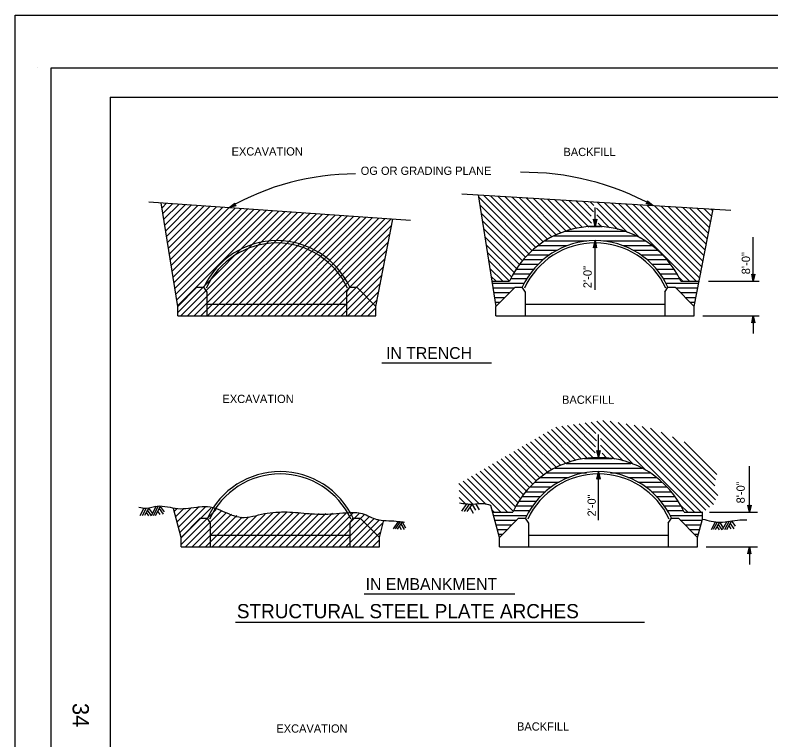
# Model space of a CAD drawing. Extents: x -894 to 866, y -476 to 714.
# Drawn here: x -894 to -254, y 100 to 714 of the extents above; entities that cross this region are included whole.
import ezdxf

# ---------------------------------------------------------------- set-up
doc = ezdxf.new("R2010")
doc.units = 0
for name, color, linetype in [('10 Sheet Format', 7, 'Continuous'), ('56 Stage 3 Anno', 7, 'Continuous'), ('57 Undefined', 7, 'Continuous'), ('59 Sndwall Anno', 7, 'Continuous'), ('60 Nongeo Data', 7, 'Continuous')]:
    doc.layers.add(name, color=color, linetype=linetype)

msp = doc.modelspace()

# ---------------------------------------------------------------- linework, layer by layer
at = {"layer": '10 Sheet Format'}
for p, q in [((-875.42, 668.97), (-875.42, 668.97)), ((-813.45, 643.96), (811.55, 643.96)), ((-813.45, 643.96), (-813.45, -406.04))]:
    msp.add_line(p, q, dxfattribs=at)
for points in [[(-894.04, 713.56), (865.96, 713.56), (865.96, -476.44), (-894.04, -476.44)], [(-863.43, 668.96), (836.57, 668.96), (836.57, -431.04), (-863.43, -431.04)], [(-863.43, 668.96), (836.57, 668.96), (836.57, -431.04), (-863.43, -431.04)]]:
    msp.add_lwpolyline(points, close=True, dxfattribs=at)
at = {"layer": '56 Stage 3 Anno'}
for p, q in [((-712.7, 550.54), (-707.96, 554.44)), ((-706.75, 552.06), (-712.7, 550.54)), ((-711.47, 551.17), (-708.01, 554.01)), ((-707.1, 552.28), (-711.47, 551.16)), ((-710.24, 551.79), (-708.01, 553.62)), ((-707.47, 552.49), (-710.24, 551.79)), ((-709.01, 552.41), (-708.05, 553.2)), ((-707.79, 552.72), (-709.01, 552.41)), ((-707.96, 554.44), (-708.07, 552.89)), ((-708.07, 552.89), (-706.75, 552.06)), ((-707.96, 554.44), (-707.96, 554.44)), ((-706.75, 552.06), (-706.75, 552.06)), ((-402.61, 534.69), (-402.61, 550.8)), ((-359.36, 554.04), (-358.03, 554.83)), ((-353.45, 552.36), (-359.36, 554.04)), ((-359.36, 554.04), (-359.36, 554.04)), ((-354.68, 553.02), (-358.99, 554.24)), ((-355.88, 553.67), (-358.66, 554.46)), ((-357.1, 554.33), (-358.29, 554.67)), ((-358.03, 554.83), (-358.1, 556.39)), ((-358.1, 556.39), (-358.1, 556.39)), ((-358.1, 556.39), (-353.45, 552.36)), ((-358.07, 555.97), (-354.66, 553.01)), ((-358.05, 555.15), (-357.1, 554.33)), ((-358.04, 555.54), (-355.88, 553.67)), ((-353.45, 552.36), (-353.45, 552.36)), ((-712.7, 550.54), (-712.7, 550.54)), ((-402.61, 534.69), (-403.94, 540.69)), ((-403.94, 540.69), (-403.94, 540.69)), ((-403.94, 540.69), (-402.61, 539.89)), ((-402.61, 536.08), (-403.58, 540.45)), ((-402.61, 537.45), (-403.23, 540.28)), ((-402.6, 538.83), (-402.87, 540.04)), ((-402.61, 539.89), (-401.27, 540.69)), ((-401.27, 540.69), (-402.61, 534.69)), ((-401.62, 540.47), (-402.61, 536.07)), ((-401.98, 540.24), (-402.61, 537.45)), ((-402.33, 540.06), (-402.6, 538.83)), ((-401.27, 540.69), (-401.27, 540.69)), ((-402.61, 534.69), (-402.61, 534.69)), ((-268.59, 488.23), (-268.59, 525.55)), ((-403.95, 516.6), (-402.61, 522.6)), ((-403.59, 516.82), (-402.61, 521.22)), ((-403.23, 517.05), (-402.61, 519.84)), ((-402.61, 480.89), (-402.61, 522.6)), ((-402.61, 522.6), (-402.61, 522.6)), ((-402.61, 522.6), (-401.28, 516.6)), ((-402.61, 519.84), (-401.98, 517.01)), ((-402.6, 521.21), (-401.64, 516.83)), ((-402.61, 517.4), (-403.95, 516.6)), ((-403.95, 516.6), (-403.95, 516.6)), ((-402.89, 517.23), (-402.61, 518.46)), ((-402.61, 518.46), (-402.34, 517.25)), ((-401.28, 516.6), (-402.61, 517.4)), ((-401.28, 516.6), (-401.28, 516.6)), ((-268.59, 488.23), (-269.92, 494.23)), ((-269.92, 494.23), (-269.92, 494.23)), ((-269.92, 494.23), (-268.59, 493.43)), ((-268.59, 489.62), (-269.56, 493.99)), ((-268.59, 490.99), (-269.21, 493.81)), ((-268.59, 492.37), (-268.85, 493.58)), ((-268.59, 493.43), (-267.25, 494.23)), ((-267.25, 494.23), (-268.59, 488.23)), ((-267.61, 494.01), (-268.59, 489.61)), ((-267.96, 493.78), (-268.59, 490.99)), ((-268.31, 493.6), (-268.59, 492.37)), ((-267.25, 494.23), (-267.25, 494.23)), ((-306.51, 488.23), (-263.59, 488.23)), ((-268.59, 488.23), (-268.59, 488.23)), ((-311.37, 458.92), (-263.59, 458.92)), ((-269.93, 452.92), (-268.59, 458.92)), ((-269.57, 453.14), (-268.59, 457.54)), ((-269.21, 453.37), (-268.59, 456.16)), ((-268.87, 453.55), (-268.59, 454.78)), ((-268.59, 458.92), (-268.59, 458.92)), ((-268.59, 458.92), (-267.26, 452.92)), ((-268.59, 458.92), (-268.59, 443.92)), ((-268.59, 457.53), (-267.62, 453.16)), ((-268.59, 456.16), (-267.97, 453.34)), ((-268.59, 454.78), (-268.32, 453.57)), ((-268.59, 453.72), (-269.93, 452.92)), ((-269.93, 452.92), (-269.93, 452.92)), ((-267.26, 452.92), (-268.59, 453.72)), ((-267.26, 452.92), (-267.26, 452.92)), ((-399.74, 339.03), (-399.74, 358.38)), ((-399.74, 339.03), (-401.07, 345.03)), ((-401.07, 345.03), (-401.07, 345.03)), ((-401.07, 345.03), (-399.74, 344.23)), ((-399.74, 340.42), (-400.71, 344.8)), ((-399.73, 341.79), (-400.36, 344.62)), ((-399.73, 343.18), (-400, 344.38)), ((-399.74, 344.23), (-398.4, 345.03)), ((-398.4, 345.03), (-399.74, 339.03)), ((-398.75, 344.82), (-399.74, 340.41)), ((-399.11, 344.58), (-399.73, 341.79)), ((-399.46, 344.41), (-399.73, 343.18)), ((-398.4, 345.03), (-398.4, 345.03)), ((-399.74, 339.03), (-399.74, 339.03)), ((-401.08, 320.7), (-399.74, 326.7)), ((-399.74, 286), (-399.74, 326.7)), ((-399.74, 326.7), (-399.74, 326.7)), ((-399.74, 326.7), (-398.41, 320.7)), ((-271.84, 292.61), (-271.84, 331.6)), ((-399.74, 321.5), (-401.08, 320.7)), ((-401.08, 320.7), (-401.08, 320.7)), ((-400.72, 320.91), (-399.74, 325.32)), ((-400.36, 321.15), (-399.74, 323.93)), ((-400.01, 321.32), (-399.74, 322.55)), ((-399.74, 323.93), (-399.11, 321.11)), ((-399.74, 322.55), (-399.47, 321.34)), ((-398.41, 320.7), (-399.74, 321.5)), ((-399.73, 325.31), (-398.76, 320.93)), ((-398.41, 320.7), (-398.41, 320.7)), ((-271.84, 292.61), (-273.17, 298.61)), ((-273.17, 298.61), (-273.17, 298.61)), ((-273.17, 298.61), (-271.84, 297.81)), ((-271.84, 294.01), (-272.81, 298.38)), ((-271.84, 295.38), (-272.46, 298.2)), ((-271.83, 296.76), (-272.1, 297.97)), ((-271.84, 297.81), (-270.5, 298.61)), ((-270.5, 298.61), (-271.84, 292.61)), ((-270.85, 298.4), (-271.84, 293.99)), ((-271.21, 298.16), (-271.84, 295.38)), ((-271.56, 297.99), (-271.83, 296.76)), ((-270.5, 298.61), (-270.5, 298.61)), ((-305.66, 292.61), (-264.99, 292.61)), ((-271.84, 292.61), (-271.84, 292.61)), ((-308.49, 263.31), (-264.99, 263.31)), ((-273.18, 257.31), (-271.84, 263.31)), ((-271.84, 263.31), (-271.84, 263.31)), ((-271.84, 263.31), (-270.51, 257.31)), ((-271.84, 263.31), (-271.84, 248.31)), ((-271.84, 258.11), (-273.18, 257.31)), ((-273.18, 257.31), (-273.18, 257.31)), ((-272.82, 257.53), (-271.84, 261.93)), ((-272.46, 257.76), (-271.84, 260.55)), ((-272.12, 257.94), (-271.84, 259.17)), ((-271.84, 260.55), (-271.21, 257.72)), ((-271.84, 259.17), (-271.57, 257.96)), ((-270.51, 257.31), (-271.84, 258.11)), ((-271.83, 261.92), (-270.87, 257.55)), ((-270.51, 257.31), (-270.51, 257.31))]:
    msp.add_line(p, q, dxfattribs=at)
for centre, radius, start, end in [((-605.21, 362.6), 216.51, 90.13478, 119.76857), ((-463.42, 351.22), 229.24, 61.33254, 90.60928)]:
    msp.add_arc(centre, radius, start, end, dxfattribs=at)
at = {"layer": '57 Undefined'}
for p, q in [((-583.21, 419.08), (-490.46, 419.08)), ((-598.41, 223.47), (-470.7, 223.47)), ((-707.38, 199.53), (-360.69, 199.53))]:
    msp.add_line(p, q, dxfattribs=at)
at = {"layer": '59 Sndwall Anno'}
for p, q in [((-784.88, 296.09), (-788.36, 289.72)), ((-782.93, 296.07), (-786.44, 289.66)), ((-780.83, 296.33), (-784.44, 289.73)), ((-780.96, 296.1), (-777.77, 291.57)), ((-774.39, 297.76), (-778.83, 289.64)), ((-772.72, 297.76), (-777.12, 289.71)), ((-771, 297.61), (-775.4, 289.58)), ((-772.07, 295.67), (-768.7, 290.87)), ((-771, 297.61), (-767.65, 292.84)), ((-511.7, 299.69), (-515.76, 293.6)), ((-509.42, 299.48), (-513.48, 293.39)), ((-507.15, 299.27), (-511.21, 293.18)), ((-508.62, 296.78), (-505.81, 291.95)), ((-506.76, 299.26), (-503.95, 294.43)), ((-503.66, 299.47), (-500.85, 294.63)), ((-782.97, 292.54), (-780.92, 289.62)), ((-781.99, 294.23), (-778.81, 289.7)), ((-773.26, 293.47), (-771.35, 290.75)), ((-569.57, 284.8), (-573.63, 278.71)), ((-567.87, 284.72), (-571.93, 278.63)), ((-566.12, 284.51), (-570.22, 278.35)), ((-567.32, 282.73), (-564.51, 277.89)), ((-566.12, 284.51), (-563.18, 279.43)), ((-300.8, 284.22), (-304.31, 277.8)), ((-299.1, 284.28), (-302.61, 277.87)), ((-297.33, 284.22), (-300.88, 277.73)), ((-298.37, 282.35), (-295.16, 277.77)), ((-297.33, 284.22), (-293.96, 279.43)), ((-291.05, 284.74), (-294.85, 277.81)), ((-289.04, 285.02), (-293.02, 277.76)), ((-287.14, 285.25), (-291.27, 277.71)), ((-288.26, 283.14), (-285.13, 278.69)), ((-287.14, 285.25), (-284.01, 280.8)), ((-568.49, 280.98), (-566.82, 278.1)), ((-299.39, 280.5), (-297.47, 277.78)), ((-289.34, 281.13), (-287.6, 278.67))]:
    msp.add_line(p, q, dxfattribs=at)
for points in [[(-455.86, 514.09), (-501.18, 559.4)], [(-452.8, 516.67), (-497.14, 561.02)], [(-449.58, 519.12), (-491.12, 560.66)], [(-446.23, 521.42), (-485.1, 560.29)], [(-442.72, 523.57), (-479.08, 559.93)], [(-439.05, 525.56), (-473.06, 559.56)], [(-435.22, 527.38), (-467.04, 559.2)], [(-431.22, 529.04), (-461.02, 558.84)], [(-427.03, 530.51), (-454.99, 558.47)], [(-422.64, 531.77), (-448.97, 558.11)], [(-418.03, 532.82), (-442.95, 557.74)], [(-413.17, 533.62), (-436.93, 557.38)], [(-769.53, 550.41), (-765.65, 554.29)], [(-768.76, 545.53), (-760.37, 553.92)], [(-767.98, 540.65), (-755.08, 553.55)], [(-767.21, 535.76), (-749.79, 553.18)], [(-766.44, 530.88), (-744.51, 552.81)], [(-765.66, 526), (-739.22, 552.44)], [(-764.89, 521.11), (-733.93, 552.07)], [(-764.12, 516.23), (-728.65, 551.7)], [(-763.34, 511.35), (-723.36, 551.33)], [(-762.57, 506.46), (-718.07, 550.96)], [(-458.79, 511.35), (-500.12, 552.69)], [(-408.03, 534.13), (-430.91, 557.01)], [(-405.64, 537.4), (-424.84, 556.61)], [(-405.81, 543.22), (-418.87, 556.28)], [(-403.94, 547.01), (-412.84, 555.92)], [(-403.75, 552.48), (-406.82, 555.55)], [(-375.05, 529.44), (-400.8, 555.19)], [(-364.83, 524.88), (-394.78, 554.83)], [(-322.52, 488.23), (-388.76, 554.46)], [(-316.87, 488.23), (-382.74, 554.1)], [(-313.74, 490.76), (-376.72, 553.73)], [(-312.83, 495.51), (-370.69, 553.37)], [(-311.92, 500.25), (-364.67, 553)], [(-311.02, 505), (-358.65, 552.64)], [(-310.11, 509.75), (-352.63, 552.27)], [(-309.2, 514.5), (-346.61, 551.91)], [(-308.29, 519.25), (-340.59, 551.54)], [(-307.38, 523.99), (-334.57, 551.18)], [(-306.47, 528.74), (-328.54, 550.81)], [(-761.8, 501.58), (-712.79, 550.59)], [(-761.02, 496.7), (-707.5, 550.22)], [(-760.25, 491.81), (-702.21, 549.85)], [(-759.48, 486.93), (-696.93, 549.48)], [(-758.7, 482.05), (-691.64, 549.11)], [(-757.93, 477.16), (-686.35, 548.74)], [(-757.16, 472.28), (-681.07, 548.37)], [(-756.38, 467.4), (-675.78, 548)], [(-756.28, 461.84), (-670.49, 547.63)], [(-753.55, 458.92), (-665.21, 547.26)], [(-747.89, 458.92), (-659.92, 546.89)], [(-742.23, 458.92), (-654.63, 546.52)], [(-736.58, 458.92), (-649.34, 546.15)], [(-730.92, 458.92), (-644.06, 545.78)], [(-725.26, 458.92), (-638.77, 545.41)], [(-719.61, 458.92), (-633.48, 545.04)], [(-713.95, 458.92), (-628.2, 544.67)], [(-461.58, 508.48), (-499.07, 545.98)], [(-383.21, 531.94), (-401.34, 550.07)], [(-305.56, 533.49), (-322.52, 550.45)], [(-304.65, 538.24), (-316.5, 550.08)], [(-303.74, 542.98), (-310.48, 549.72)], [(-302.84, 547.73), (-304.46, 549.36)], [(-708.29, 458.92), (-622.91, 544.3)], [(-702.63, 458.92), (-617.62, 543.93)], [(-696.98, 458.92), (-612.34, 543.56)], [(-691.32, 458.92), (-607.05, 543.19)], [(-685.66, 458.92), (-601.76, 542.82)], [(-680.01, 458.92), (-596.48, 542.45)], [(-674.35, 458.92), (-591.19, 542.08)], [(-668.69, 458.92), (-585.9, 541.71)], [(-663.04, 458.92), (-580.62, 541.34)], [(-657.38, 458.92), (-575.33, 540.97)], [(-464.22, 505.47), (-498.02, 539.27)], [(-390.29, 533.37), (-401.25, 544.33)], [(-651.72, 458.92), (-574.97, 535.67)], [(-466.72, 502.32), (-496.96, 532.56)], [(-407.05, 534.56), (-398.03, 534.56)], [(-402.63, 534.39), (-402.69, 534.45)], [(-396.68, 534.09), (-399.94, 537.36)], [(-646.07, 458.92), (-576.34, 528.65)], [(-469.08, 499.01), (-495.91, 525.85)], [(-437.72, 526.56), (-367.46, 526.56)], [(-427.94, 530.56), (-377.23, 530.56)], [(-640.41, 458.92), (-577.7, 521.63)], [(-471.28, 495.56), (-494.86, 519.14)], [(-444.94, 522.56), (-409.63, 522.56)], [(-395.56, 522.56), (-360.25, 522.56)], [(-634.75, 458.92), (-579.07, 514.6)], [(-473.33, 491.96), (-493.8, 512.43)], [(-455.64, 514.56), (-435.23, 514.56)], [(-450.76, 518.56), (-426.54, 518.56)], [(-378.65, 518.56), (-354.42, 518.56)], [(-369.96, 514.56), (-349.53, 514.56)], [(-629.1, 458.92), (-580.43, 507.58)], [(-463.49, 506.56), (-446.78, 506.56)], [(-459.84, 510.56), (-441.63, 510.56)], [(-363.55, 510.56), (-345.34, 510.56)], [(-358.41, 506.56), (-341.69, 506.56)], [(-623.44, 458.92), (-581.8, 500.56)], [(-475.26, 488.23), (-492.75, 505.72)], [(-466.68, 502.56), (-451.05, 502.56)], [(-354.13, 502.56), (-338.49, 502.56)], [(-617.78, 458.92), (-583.16, 493.54)], [(-480.91, 488.23), (-491.7, 499.01)], [(-471.94, 494.56), (-457.75, 494.56)], [(-469.49, 498.56), (-454.66, 498.56)], [(-350.52, 498.56), (-335.7, 498.56)], [(-347.43, 494.56), (-333.24, 494.56)], [(-486.57, 488.23), (-490.64, 492.3)], [(-474.09, 490.56), (-460.41, 490.56)], [(-344.77, 490.56), (-331.09, 490.56)], [(-328.18, 488.23), (-331.76, 491.81)], [(-612.12, 458.92), (-584.53, 486.52)], [(-489.74, 486.56), (-462.68, 486.56)], [(-489.1, 482.56), (-470.95, 482.56)], [(-342.5, 486.56), (-314.57, 486.56)], [(-334.22, 482.56), (-315.39, 482.56)], [(-606.47, 458.92), (-585.89, 479.49)], [(-488.45, 478.56), (-474.95, 478.56)], [(-487.81, 474.56), (-478.95, 474.56)], [(-330.22, 478.56), (-316.21, 478.56)], [(-326.22, 474.56), (-317.03, 474.56)], [(-600.81, 458.92), (-587.26, 472.47)], [(-487.17, 470.56), (-482.95, 470.56)], [(-322.22, 470.56), (-317.84, 470.56)], [(-595.15, 458.92), (-588.32, 465.75)], [(-404.12, 338.74), (-430.87, 365.5)], [(-402.67, 342.95), (-425.91, 366.19)], [(-402.19, 348.13), (-420.95, 366.89)], [(-401.51, 353.1), (-415.99, 367.59)], [(-402.01, 359.26), (-411.03, 368.28)], [(-370.39, 333.29), (-406.07, 368.98)], [(-359.42, 327.99), (-401.11, 369.67)], [(-318.39, 292.61), (-396.15, 370.37)], [(-312.74, 292.61), (-389.93, 369.8)], [(-308.76, 294.3), (-383.1, 368.63)], [(-305.73, 296.92), (-376.27, 367.46)], [(-302.28, 299.13), (-369.44, 366.29)], [(-300.69, 303.19), (-362.61, 365.12)], [(-418.89, 336.54), (-443.04, 360.69)], [(-414.23, 337.54), (-439.47, 362.78)], [(-409.32, 338.29), (-435.84, 364.8)], [(-298.69, 306.85), (-355.78, 363.94)], [(-301.03, 314.85), (-346.58, 360.39)], [(-435.44, 330.47), (-457.31, 352.34)], [(-431.58, 332.26), (-453.74, 354.43)], [(-427.54, 333.88), (-450.18, 356.51)], [(-423.32, 335.32), (-446.61, 358.6)], [(-378.84, 336.09), (-397.92, 355.17)], [(-300.47, 319.95), (-336.88, 356.36)], [(-299.58, 324.71), (-327.19, 352.32)], [(-446.06, 324.12), (-468.02, 346.07)], [(-442.68, 326.39), (-464.45, 348.16)], [(-439.14, 328.51), (-460.88, 350.25)], [(-386.1, 337.7), (-397.96, 349.55)], [(-455.35, 316.43), (-478.72, 339.81)], [(-452.4, 319.14), (-475.15, 341.9)], [(-449.3, 321.7), (-471.59, 343.98)], [(-392.6, 338.54), (-396.67, 342.61)], [(-463.35, 307.47), (-489.43, 333.54)], [(-460.82, 310.59), (-485.86, 335.63)], [(-458.16, 313.58), (-482.29, 337.72)], [(-427.23, 334), (-372.24, 334)], [(-411.47, 338), (-388.02, 338)], [(-470.04, 297.19), (-500.13, 327.28)], [(-467.96, 300.76), (-496.56, 329.36)], [(-465.73, 304.19), (-493, 331.45)], [(-436.37, 330), (-363.1, 330)], [(-482.44, 292.61), (-510.84, 321.01)], [(-476.79, 292.61), (-507.27, 323.1)], [(-471.97, 293.45), (-503.7, 325.19)], [(-448.92, 322), (-424.75, 322)], [(-443.29, 326), (-409.83, 326)], [(-389.66, 326), (-356.18, 326)], [(-374.72, 322), (-350.55, 322)], [(-500.96, 299.82), (-517.97, 316.83)], [(-494.77, 299.29), (-514.41, 318.92)], [(-457.76, 314), (-439.45, 314)], [(-453.67, 318), (-433.17, 318)], [(-366.3, 318), (-345.8, 318)], [(-360.02, 314), (-341.71, 314)], [(-506.2, 299.4), (-517.88, 311.08)], [(-461.33, 310), (-444.52, 310)], [(-354.95, 310), (-338.15, 310)], [(-512.32, 299.87), (-517.66, 305.2)], [(-467.19, 302), (-452.32, 302)], [(-464.45, 306), (-448.74, 306)], [(-350.73, 306), (-335.02, 306)], [(-347.16, 302), (-332.28, 302)], [(-759.29, 293.26), (-757.04, 295.51)], [(-758.1, 288.79), (-751.03, 295.86)], [(-756.9, 284.33), (-744.5, 296.73)], [(-755.71, 279.87), (-737.98, 297.6)], [(-754.51, 275.41), (-732.64, 297.29)], [(-753.41, 270.85), (-728.11, 296.16)], [(-753.41, 265.2), (-723.72, 294.89)], [(-469.6, 298), (-455.38, 298)], [(-344.09, 298), (-329.87, 298)], [(-324.05, 292.61), (-330.47, 299.03)], [(-749.64, 263.31), (-719.33, 293.62)], [(-743.98, 263.31), (-714.94, 292.35)], [(-738.32, 263.31), (-710.56, 291.08)], [(-732.67, 263.31), (-706.17, 289.81)], [(-727.01, 263.31), (-701.78, 288.54)], [(-715.7, 263.31), (-689.47, 289.54)], [(-710.04, 263.31), (-682.3, 291.05)], [(-704.38, 263.31), (-675.66, 292.03)], [(-698.73, 263.31), (-669.48, 292.56)], [(-693.07, 263.31), (-663.83, 292.56)], [(-687.41, 263.31), (-658.36, 292.36)], [(-681.76, 263.31), (-653.07, 292)], [(-676.1, 263.31), (-647.77, 291.64)], [(-670.44, 263.31), (-642.29, 291.46)], [(-664.78, 263.31), (-636.54, 291.56)], [(-659.13, 263.31), (-630.79, 291.65)], [(-653.47, 263.31), (-625.04, 291.75)], [(-647.81, 263.31), (-619.32, 291.8)], [(-642.16, 263.31), (-613.67, 291.8)], [(-636.5, 263.31), (-608.01, 291.8)], [(-630.84, 263.31), (-602.35, 291.8)], [(-625.19, 263.31), (-597.58, 290.92)], [(-619.53, 263.31), (-593.81, 289.03)], [(-488.1, 292.61), (-490.01, 294.53)], [(-488.82, 290), (-460.27, 290)], [(-471.7, 294), (-458.01, 294)], [(-341.46, 294), (-327.77, 294)], [(-339.2, 290), (-311.49, 290)], [(-721.35, 263.31), (-696.63, 288.03)], [(-613.87, 263.31), (-590.04, 287.15)], [(-608.22, 263.31), (-585.28, 286.25)], [(-602.56, 263.31), (-582.06, 283.81)], [(-487.73, 286), (-469.05, 286)], [(-486.64, 282), (-473.05, 282)], [(-330.42, 286), (-311.8, 286)], [(-326.42, 282), (-312.87, 282)], [(-596.9, 263.31), (-584.13, 276.08)], [(-485.55, 278), (-477.05, 278)], [(-322.42, 278), (-313.94, 278)], [(-591.25, 263.31), (-585.41, 269.15)], [(-484.47, 274), (-481.05, 274)], [(-318.42, 274), (-315.02, 274)], [(-585.59, 263.31), (-585.41, 263.49)]]:
    msp.add_lwpolyline(points, dxfattribs=at)
at = {"layer": '60 Nongeo Data'}
for p, q in [((-515.54, 562.14), (-287.59, 548.33)), ((-486.52, 466.87), (-501.47, 561.29)), ((-780.8, 555.35), (-559.02, 539.83)), ((-756.3, 466.89), (-770.2, 554.61)), ((-318.56, 466.84), (-302.55, 549.24)), ((-588.33, 466.94), (-573.96, 540.87)), ((-490, 488.23), (-475.22, 488.23)), ((-329.96, 488.23), (-314.23, 488.23)), ((-756.27, 466.92), (-740.01, 483.18)), ((-740.01, 483.18), (-734.01, 483.18)), ((-731.27, 478.92), (-734.01, 483.18)), ((-613.27, 478.92), (-610.54, 483.18)), ((-610.54, 483.18), (-604.54, 483.18)), ((-588.27, 466.92), (-604.54, 483.18)), ((-486.59, 466.92), (-470.33, 483.19)), ((-470.33, 483.19), (-464.33, 483.19)), ((-461.59, 478.92), (-464.33, 483.19)), ((-343.59, 478.92), (-340.85, 483.19)), ((-340.85, 483.19), (-334.85, 483.19)), ((-318.59, 466.92), (-334.85, 483.19)), ((-731.27, 458.92), (-731.27, 478.92)), ((-613.27, 478.92), (-613.27, 458.92)), ((-461.59, 458.92), (-461.59, 478.92)), ((-343.59, 478.92), (-343.59, 458.92)), ((-731.26, 468.92), (-613.16, 468.92)), ((-461.57, 468.92), (-343.58, 468.92)), ((-756.27, 458.92), (-756.27, 466.92)), ((-588.27, 458.92), (-588.27, 466.92)), ((-486.59, 458.92), (-486.59, 466.92)), ((-318.59, 458.92), (-318.59, 466.92)), ((-756.27, 458.92), (-588.27, 458.92)), ((-486.59, 458.92), (-318.59, 458.92)), ((-753.41, 271.31), (-759.98, 295.84)), ((-483.74, 271.31), (-490.95, 298.26)), ((-489.53, 292.61), (-472.36, 292.61)), ((-327.11, 292.61), (-311.44, 292.61)), ((-311.56, 286.9), (-311.56, 292.61)), ((-753.41, 271.31), (-737.15, 287.58)), ((-737.15, 287.58), (-731.15, 287.58)), ((-728.41, 283.31), (-731.15, 287.58)), ((-728.41, 263.31), (-728.41, 283.31)), ((-610.41, 283.31), (-607.68, 287.58)), ((-610.41, 283.31), (-610.41, 263.31)), ((-607.68, 287.58), (-601.68, 287.58)), ((-585.41, 271.31), (-601.68, 287.58)), ((-585.41, 271.31), (-581.49, 285.95)), ((-483.74, 271.31), (-467.47, 287.58)), ((-467.47, 287.58), (-461.47, 287.58)), ((-458.74, 283.31), (-461.47, 287.58)), ((-458.74, 263.31), (-458.74, 283.31)), ((-340.74, 283.31), (-338, 287.58)), ((-340.74, 283.31), (-340.74, 263.31)), ((-338, 287.58), (-332, 287.58)), ((-315.74, 271.31), (-332, 287.58)), ((-315.74, 271.31), (-311.56, 286.9)), ((-753.41, 263.31), (-753.41, 271.31)), ((-728.39, 273.31), (-610.29, 273.31)), ((-585.41, 263.31), (-585.41, 271.31)), ((-483.74, 263.31), (-483.74, 271.31)), ((-458.72, 273.31), (-340.74, 273.31)), ((-315.74, 263.31), (-315.74, 271.31)), ((-753.41, 263.31), (-585.41, 263.31)), ((-483.74, 263.31), (-315.74, 263.31))]:
    msp.add_line(p, q, dxfattribs=at)
for centre, radius in [((-402.59, 454.63), 80.02), ((-672.27, 454.62), 68.02), ((-672.27, 454.62), 66.02), ((-402.59, 454.63), 68.02), ((-402.59, 454.63), 66.02), ((-399.74, 259.02), 80.02), ((-669.41, 259.02), 68.02), ((-399.74, 259.02), 68.02), ((-669.41, 259.02), 66.02), ((-399.74, 259.02), 66.02)]:
    msp.add_arc(centre, radius, 24.82664, 155.17336, dxfattribs=at)
for points in [[(-789.2, 296.9), (-782.83, 296.14), (-773.65, 297.81), (-756.27, 295.75), (-737.88, 297.26), (-728.77, 297.24), (-719.88, 294.31), (-702.34, 288.3), (-682.77, 291.42), (-663.58, 292.84), (-644.76, 291.5), (-626.74, 291.19), (-606.1, 292.38), (-599.84, 291.47), (-587.46, 286.54), (-586.01, 286.26), (-568.98, 284.89), (-564.12, 284.26)], [(-490.94, 298.32), (-497.35, 299.84), (-506.05, 299.27), (-517.47, 300.26)], [(-311.57, 286.85), (-296.7, 284.26), (-279.91, 286.14), (-274.01, 286.33)]]:
    msp.add_spline(points, degree=3, dxfattribs=at)

# ---------------------------------------------------------------- texts
at = {"layer": '10 Sheet Format'}
msp.add_text('34', height=13.779, rotation=270, dxfattribs=at).set_placement((-845.33, 131.11))
at = {"layer": '57 Undefined'}
for s, height, p in [('EXCAVATION', 7, (-710.62, 594.66)), ('BACKFILL', 7, (-429.42, 594.22)), ('OG OR GRADING PLANE', 7, (-601.23, 578.29)), ('IN TRENCH', 10, (-579.74, 422.42)), ('EXCAVATION', 7, (-718.34, 385.11)), ('BACKFILL', 7, (-430.61, 384.43)), ('IN EMBANKMENT', 10, (-597.01, 226.82)), ('STRUCTURAL STEEL PLATE ARCHES', 12, (-706.15, 202.88)), ('EXCAVATION', 7, (-672.68, 105.98)), ('BACKFILL', 7, (-468.77, 107.72))]:
    msp.add_text(s, height=height, dxfattribs=at).set_placement(p)
for s, height, p in [('8\'-0"', 7.087, (-271.28, 494.08)), ('2\'-0"', 7.087, (-405.46, 482.31)), ('8\'-0"', 7, (-275.79, 300.13)), ('2\'-0"', 7, (-402.01, 289.04))]:
    msp.add_text(s, height=height, rotation=90, dxfattribs=at).set_placement(p)

doc.saveas('drawing.dxf')
